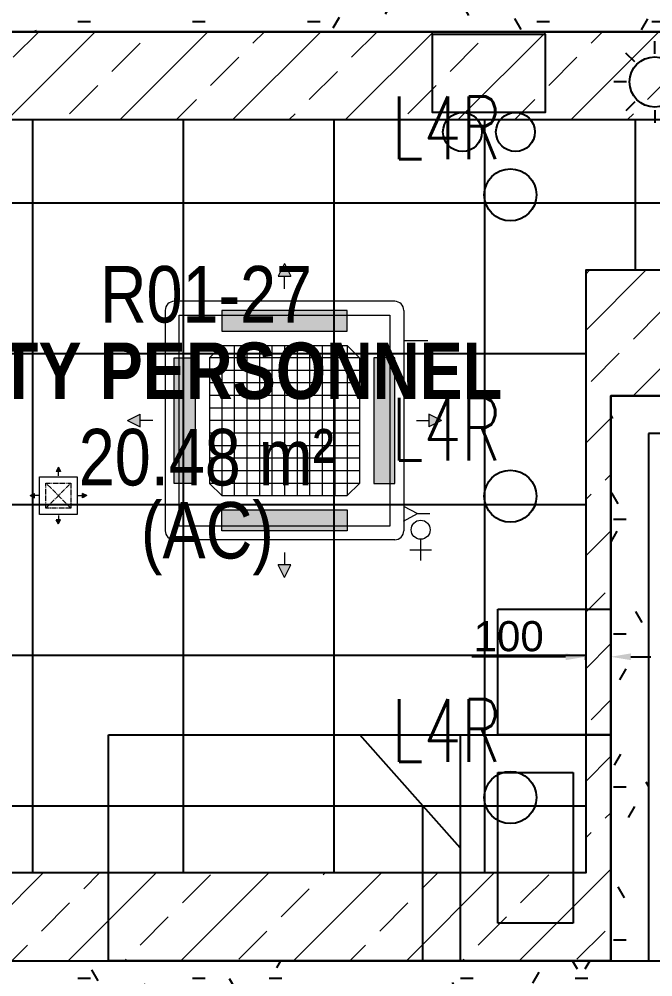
# Model space of a CAD drawing. Header units: millimetres. Extents: x -92759 to 184353, y -15225 to 86714.
# Drawn here: x -65139 to -62616, y 55327 to 59141 of the extents above; entities that cross this region are included whole.
import ezdxf

# ---------------------------------------------------------------- set-up
doc = ezdxf.new("R2010")
doc.units = ezdxf.units.MM
doc.linetypes.add('CENTER2', pattern=[28.575, 19.05, -3.175, 3.175, -3.175])
doc.linetypes.add('HIDDEN', pattern=[0.375, 0.25, -0.125])
doc.layers.get('Defpoints').update_dxf_attribs({"color": 8})
for name, color, linetype in [('0-1', 9, 'Continuous'), ('A-_ROOMNAME_A', 8, 'Continuous'), ('A-_WALL----_E', 8, 'Continuous'), ('A-_WALL----_H-1', 9, 'Continuous'), ('A-_WALLPRTN_E', 8, 'Continuous'), ('A-PATT-CONC', 8, 'Continuous'), ('AAG_Dimension', 7, 'Continuous'), ('E-_LITG _ CKT -DB', 1, 'HIDDEN'), ('E-EM LIGHT', 1, 'Continuous'), ('E-legend', 1, 'Continuous'), ('HF', 7, 'Continuous'), ('M-ACMV_FCU', 5, 'Continuous')]:
    doc.layers.add(name, color=color, linetype=linetype)
for name, color, linetype, true_color in [('1599_FURN_RHH_BLK8 _NEW__1ST STY_dwg _2_-1', 7, 'Continuous', 0xaaaaaa), ('A-_DETA----_E-6', 7, 'Continuous', 0x969696), ('A-_DETA----_ED-2', 1, 'Continuous', 0xff0000), ('E-_FIREALAM_E-1', 1, 'Continuous', 0xff0000)]:
    doc.layers.add(name, color=color, linetype=linetype, true_color=true_color)
for name, color, linetype, lineweight in [('A--', 134, '500-1-RP', 25), ('HFI 9MM FPB', 94, 'Continuous', 5), ('M-ACMV_CDP', 190, 'DRAIN_PIPE', 25), ('M-ACMV_FAD', 3, 'Continuous', 18), ('M-ACMV_FAG', 3, 'Continuous', 25), ('M-ACMV_FCU-3', 86, 'Continuous', 9), ('M-ACMV_PWR', 1, 'REFRIGERANT', 25), ('M-ACMV_REF_PIPE', 134, '500-1-RP', 25)]:
    doc.layers.add(name, color=color, linetype=linetype, lineweight=lineweight)
doc.styles.add('Arial', font='arial.ttf')
doc.styles.add('Arial Narrow_2', font='ARIALN.TTF', dxfattribs={"height": 225})
doc.styles.add('Arial Narrow_B_1', font='ARIALNB.TTF', dxfattribs={"height": 300})
doc.styles.add('Simplex', font='simplex_.ttf', dxfattribs={"width": 0.7, "height": 450})
doc.styles.get("Standard").update_dxf_attribs({"font": 'arial.ttf'})
doc.linetypes.add('500-1-RP', pattern='A,0.75,-0.5,0.75,-0.5,0.75,-0.5,0.75,-1.7,["RP",Standard,S=1,R=0,X=-1,Y=-0.5],-1.7', length=7.9)
doc.linetypes.add('DRAIN_PIPE', pattern='A,0.5,-0.2,["D",Standard,S=0.1,R=0,X=-0.1,Y=-0.05],-0.25', length=0.95)
doc.linetypes.add('REFRIGERANT', pattern='A,15,-5.08,["R",Standard,S=2.54,R=0,X=-2.54,Y=-1.27],-5.08', length=25.16)
doc.dimstyles.get("Standard").update_dxf_attribs({"dimtxt": 0.18, "dimasz": 0.18, "dimexe": 0.18, "dimexo": 0.0625, "dimgap": 0.09, "dimtad": 0, "dimtih": 1, "dimtoh": 1, "dimdec": 4, "dimzin": 0, "dimdsep": 46, "dimtxsty": 'Standard', "dimcen": 0.09, "dimadec": 0, "dimazin": 0, "dimtfac": 1, "dimtdec": 4, "dimtofl": 0, "dimtmove": 0, "dimatfit": 3, "dimfxl": 1, "dimtolj": 1, "dimtzin": 0, "dimarcsym": 0})
pattern_1 = [(0, (-11870.95, 40538.29), (609.6, 152.4), [50.292, -406.908, 50.292, -406.908, -2438.4]), (0, (-11870.95, 40538.29), (609.6, 152.4), [-914.4, 50.292, -864.108, 50.292, -406.908, -1066.8]), (0, (-11870.95, 40538.29), (609.6, 152.4), [-2286, 50.292, -254.508, 50.292, -711.708]), (120, (-11642.35, 40614.49), (-436.7823, 451.7291), [50.292, -406.908, 50.292, -406.908, -2438.4]), (120, (-11642.35, 40614.49), (-436.7823, 451.7291), [-914.4, 50.292, -864.108, 50.292, -406.908, -1066.8]), (120, (-11642.35, 40614.49), (-436.7823, 451.7291), [-2286, 50.292, -254.508, 50.292, -711.708]), (240, (-11566.15, 40919.29), (-172.8177, -604.1291), [50.292, -406.908, 50.292, -406.908, -2438.4]), (240, (-11566.15, 40919.29), (-172.8177, -604.1291), [-914.4, 50.292, -864.108, 50.292, -406.908, -1066.8]), (240, (-11566.15, 40919.29), (-172.8177, -604.1291), [-2286, 50.292, -254.508, 50.292, -711.708])]

# ---------------------------------------------------------------- blocks, each defined once
blk = doc.blocks.new('IDA - Strobe Light - IDA - Strobe Light-8826107-BLK8_RHH_1ST STOREY PLAN')
at = {"layer": 'A-_DETA----_ED-2'}
for p, q in [((0, 312.5), (0, 362.5)), ((-79.5, 279.5), (-114.9, 314.9)), ((79.5, 279.5), (114.9, 314.9)), ((-112.5, 200), (-162.5, 200)), ((112.5, 200), (162.5, 200)), ((-79.5, 120.5), (-114.9, 85.1)), ((79.5, 120.5), (114.9, 85.1)), ((0, 87.5), (0, 37.5))]:
    blk.add_line(p, q, dxfattribs=at)
blk.add_circle((0, 200), 100, dxfattribs=at)
blk = doc.blocks.new('1599_FURN_RHH_BLK8 _NEW__1ST STY_dwg _2_-10346281-BLK8_RHH_1ST STOREY PLAN')
at = {"layer": 'A-_DETA----_E-6'}
for p, q in [((-27755.1, -23050), (-27755.1, -22550)), ((-27755.1, -22550), (-27305.1, -22550)), ((-27305.1, -22550), (-27305.1, -23050)), ((-29305.1, -23950), (-29305.1, -23050)), ((-29305.1, -23050), (-27305.1, -23050)), ((-27905.1, -23500), (-28305.1, -23050)), ((-27905.1, -23050), (-27905.1, -23950)), ((-27305.1, -23050), (-27755.1, -23050)), ((-27305.1, -23050), (-27305.1, -23950)), ((-27755.1, -23800), (-27755.1, -23200)), ((-27755.1, -23200), (-27455.1, -23200)), ((-27455.1, -23200), (-27455.1, -23800)), ((-28055.1, -23331.3), (-28055.1, -23950)), ((-27455.1, -23800), (-27755.1, -23800)), ((-27305.1, -23950), (-29305.1, -23950))]:
    blk.add_line(p, q, dxfattribs=at)
blk = doc.blocks.new('A$Cb2bf8f38')
at = {"layer": 'A-_WALL----_H-1'}
h = blk.add_hatch(dxfattribs=at)
h.set_pattern_fill('FP_1', color=256, style=0, pattern_type=2)
h.set_pattern_definition(pattern_1)
h.paths.add_polyline_path([(-24649, 26550), (-17450, 26550), (-17450, 26700), (-24649, 26700)])
h = blk.add_hatch(dxfattribs=at)
h.set_pattern_fill('FP_1', color=256, style=0, pattern_type=2)
h.set_pattern_definition(pattern_1)
h.paths.add_polyline_path([(-18797.5, 24950), (-17450, 24950), (-17450, 25100), (-19850, 25100), (-19850, 24950), (-18991.8, 24950)])
h = blk.add_hatch(dxfattribs=at)
h.set_pattern_fill('FP_1', color=256, style=0, pattern_type=2)
h.set_pattern_definition(pattern_1)
h.paths.add_polyline_path([(-19700, 22850), (-19700, 24950), (-19850, 24950), (-19850, 22850), (-19769.2, 22850)])
h = blk.add_hatch(dxfattribs=at)
h.set_pattern_fill('FP_1', color=256, style=0, pattern_type=2)
h.set_pattern_definition(pattern_1)
h.paths.add_polyline_path([(-17450, 22700), (-17450, 22850), (-24249.9, 22850), (-24249.9, 22700), (-18991.8, 22700)])
at = {"layer": 'A-_DETA----_E-6'}
for p, q in [((-20300, 23750), (-20300, 24250)), ((-20300, 24250), (-19850, 24250)), ((-19850, 24250), (-19850, 23750)), ((-21850, 22850), (-21850, 23750)), ((-21850, 23750), (-19850, 23750)), ((-20450, 23300), (-20850, 23750)), ((-20450, 23750), (-20450, 22850)), ((-19850, 23750), (-20300, 23750)), ((-19850, 23750), (-19850, 22850)), ((-20300, 23000), (-20300, 23600)), ((-20300, 23600), (-20000, 23600)), ((-20000, 23600), (-20000, 23000)), ((-20600, 23468.7), (-20600, 22850)), ((-20000, 23000), (-20300, 23000)), ((-19850, 22850), (-21850, 22850))]:
    blk.add_line(p, q, dxfattribs=at)
at = {"layer": 'A-_WALL----_E'}
for p, q in [((-17450, 24950), (-19700, 24950)), ((-19700, 24950), (-19700, 22850))]:
    blk.add_line(p, q, dxfattribs=at)
at = {"layer": 'A-_WALLPRTN_E'}
for p, q in [((-24649, 26550), (-17450, 26550)), ((-17450, 25100), (-19850, 25100)), ((-19850, 25100), (-19850, 22850)), ((-24249.9, 22850), (-17450, 22850))]:
    blk.add_line(p, q, dxfattribs=at)
at = {"layer": '1599_FURN_RHH_BLK8 _NEW__1ST STY_dwg _2_-1'}
blk.add_blockref('1599_FURN_RHH_BLK8 _NEW__1ST STY_dwg _2_-10346281-BLK8_RHH_1ST STOREY PLAN', (7455.1, 46800), dxfattribs=at)
at = {"layer": 'E-_FIREALAM_E-1', "rotation": 180}
blk.add_blockref('IDA - Strobe Light - IDA - Strobe Light-8826107-BLK8_RHH_1ST STOREY PLAN', (-19675, 26550), dxfattribs=at)
at = {"layer": 'A-_ROOMNAME_A', "char_height": 225, "attachment_point": 1}
for s, insert, width, style in [('R01-27', (-21884.9, 25616.9), 1058.227, 'Arial Narrow_2'), ('DUTY PERSONNEL', (-22658.9, 25312.1), 2934.176, 'Arial Narrow_B_1'), ('20.48 m²', (-21968.9, 24968), 1262.658, 'Arial Narrow_2'), ('(AC)', (-21721.4, 24677), 661.392, 'Arial Narrow_2')]:
    blk.add_mtext(s, dxfattribs=dict(at, insert=insert, width=width, style=style))
blk = doc.blocks.new('*D536')
at = {"layer": 'AAG_Dimension', "color": 0, "lineweight": -2, "transparency": 16777216}
for p, q in [((-8159, 483522.3), (-8532.4, 483522.3)), ((-8079, 483509.9), (-8079, 483522.4)), ((-7979, 483509.9), (-7979, 483522.4)), ((-7899, 483522.3), (-7819, 483522.3))]:
    blk.add_line(p, q, dxfattribs=at)
at = {"layer": 'AAG_Dimension', "color": 0, "transparency": 16777216}
for points in [[(-8159, 483535.6), (-8159, 483508.9), (-8079, 483522.3)], [(-7899, 483535.6), (-7899, 483508.9), (-7979, 483522.3)]]:
    blk.add_solid(points, dxfattribs=at)
at = {"layer": 'Defpoints', "color": 0, "transparency": 16777216}
for p in [(-8079, 483522.3), (-8079, 483509.9), (-7979, 483509.9)]:
    blk.add_point(p, dxfattribs=at)
at = {"layer": 'AAG_Dimension', "color": 152, "true_color": 0x2776bb, "transparency": 16777216, "insert": (-8385.7, 483603.5), "char_height": 120, "attachment_point": 5, "style": 'Arial'}
blk.add_mtext('\\A1;100', dxfattribs=at)
blk = doc.blocks.new('mickey mouse ltg')
at = {"layer": 'E-EM LIGHT'}
blk.add_lwpolyline([(-352.5, 0), (93.2, 0), (93.2, -309.1), (-352.5, -309.1)], close=True, dxfattribs=at)
for centre in [(-233.8, -386.1), (-24.6, -386.1)]:
    blk.add_circle(centre, 77, dxfattribs=at)
blk = doc.blocks.new('E2')
at = {"layer": 'E-legend', "lineweight": 25, "xscale": 1.009134083687406, "yscale": 1.009134083687406, "zscale": 1.009134083687406, "rotation": 179.9999999999651}
blk.add_blockref('mickey mouse ltg', (-440506.3, 381156.8), dxfattribs=at)
blk = doc.blocks.new('A$C020d881d')
at = {"layer": 'E-legend', "lineweight": 25}
blk.add_circle((818.7, 172), 103.8, dxfattribs=at)
at = {"layer": 'E-legend', "lineweight": 25, "style": 'Simplex', "width": 0.7}
blk.add_text('L4R', height=250, dxfattribs=at).set_placement((345.2, 314.3))
blk = doc.blocks.new('EL_B8_L1_R4')
at = {"color": 0, "linetype": 'ByBlock', "lineweight": 0, "rotation": 179.9999999999652}
blk.add_blockref('E2', (-449918.2, 367138.7), dxfattribs=at)
at = {"layer": 'E-_LITG _ CKT -DB', "ltscale": 0.5}
for p in [(-10275.7, -14830.3), (-10275.7, -16030.3), (-10275.7, -17230.3)]:
    blk.add_blockref('A$C020d881d', p, dxfattribs=at)
blk = doc.blocks.new('A$Ca8a76259')
at = {"layer": 'M-ACMV_FCU', "lineweight": 0}
h = blk.add_hatch(color=256, dxfattribs=at)
h.dxf.hatch_style = 1
h.paths.add_polyline_path([(0, 625), (-25, 575), (25, 575)])
h = blk.add_hatch(color=256, dxfattribs=at)
h.dxf.hatch_style = 1
h.paths.add_polyline_path([(250, 356), (250, 439), (-250, 439), (-250, 356)])
h.paths.add_polyline_path([(356, -250), (439, -250), (439, 250), (356, 250)])
h.paths.add_polyline_path([(-356, 250), (-439, 250), (-439, -250), (-356, -250)])
h.paths.add_polyline_path([(-250, -356), (-250, -439), (250, -439), (250, -356)])
h = blk.add_hatch(color=256, dxfattribs=at)
h.dxf.hatch_style = 1
h.paths.add_polyline_path([(-625, 0), (-575, -25), (-575, 25)])
h = blk.add_hatch(color=256, dxfattribs=at)
h.dxf.hatch_style = 1
h.paths.add_polyline_path([(625, 0), (575, 25), (575, -25)])
h = blk.add_hatch(color=256, dxfattribs=at)
h.dxf.hatch_style = 1
h.paths.add_polyline_path([(0, -625), (25, -575), (-25, -575)])
for p, q in [((0, 625), (-25, 575)), ((0, 625), (25, 575)), ((-25, 575), (25, 575)), ((0, 525), (0, 575)), ((439, 475), (-439, 475)), ((439, 475), (439, 475)), ((-475, 439), (-475, -439)), ((475, 439), (475, 439)), ((475, 439), (475, -439)), ((-298.5, 250), (-250, 298.5)), ((-250, 298.5), (250, 298.5)), ((-250, 298.5), (-250, -298.5)), ((-200, 298.5), (-200, -298.5)), ((-150, 298.5), (-150, -298.5)), ((-100, 298.5), (-100, -298.5)), ((-50, 298.5), (-50, -298.5)), ((0, 298.5), (0, -298.5)), ((50, 298.5), (50, -298.5)), ((100, 298.5), (100, -298.5)), ((150, 298.5), (150, -298.5)), ((200, 298.5), (200, -298.5)), ((250, 298.5), (298.5, 250)), ((250, 298.5), (250, -298.5)), ((-298.5, 250), (-298.5, -250)), ((298.5, 250), (-298.5, 250)), ((298.5, 250), (298.5, -250)), ((298.5, 200), (-298.5, 200)), ((298.5, 150), (-298.5, 150)), ((298.5, 100), (-298.5, 100)), ((298.5, 50), (-298.5, 50)), ((-625, 0), (-575, 25)), ((-625, 0), (-575, -25)), ((-575, -25), (-575, 25)), ((-525, 0), (-575, 0)), ((298.5, 0), (-298.5, 0)), ((525, 0), (575, 0)), ((575, 25), (575, -25)), ((625, 0), (575, 25)), ((625, 0), (575, -25)), ((298.5, -50), (-298.5, -50)), ((298.5, -100), (-298.5, -100)), ((298.5, -150), (-298.5, -150)), ((298.5, -200), (-298.5, -200)), ((-250, -298.5), (-298.5, -250)), ((298.5, -250), (-298.5, -250)), ((250, -298.5), (298.5, -250)), ((-250, -298.5), (250, -298.5)), ((439, -475), (-439, -475)), ((0, -525), (0, -575)), ((25, -575), (-25, -575)), ((0, -625), (-25, -575)), ((0, -625), (25, -575))]:
    blk.add_line(p, q, dxfattribs=at)
for points in [[(420, 420), (420, -420), (-420, -420), (-420, 420)], [(-250, 356), (250, 356), (250, 439), (-250, 439)], [(-356, 250), (-356, -250), (-439, -250), (-439, 250)], [(356, 250), (356, -250), (439, -250), (439, 250)], [(-250, -356), (250, -356), (250, -439), (-250, -439)]]:
    blk.add_lwpolyline(points, close=True, dxfattribs=at)
for centre, start, end in [((-439, 439), 90, 180), ((439, 439), 0, 90), ((-439, -439), 180, 270), ((439, -439), 270, 0)]:
    blk.add_arc(centre, 36, start, end, dxfattribs=at)
blk = doc.blocks.new('SSO')
at = {"layer": 'M-ACMV_PWR', "linetype": 'ByBlock', "lineweight": 5}
for p, q in [((1064770.3, 20778.3), (1064770.3, 20878.3)), ((1064820.3, 20828.3), (1064720.3, 20828.3))]:
    blk.add_line(p, q, dxfattribs=at)
blk.add_circle((1064770.3, 20733.6), 44.6, dxfattribs=at)
blk.add_circle((1064770.3, 20733.6), 44.6, dxfattribs=at)
blk = doc.blocks.new('A$C81577ca4')
at = {"layer": 'A--', "lineweight": 0, "ltscale": 0.75}
for p, q in [((19, -95), (-36, -125)), ((-36, -125), (-86, -125)), ((19, -155), (-36, -125))]:
    blk.add_line(p, q, dxfattribs=at)
blk = doc.blocks.new('FCU-3')
at = {"layer": 'M-ACMV_CDP', "lineweight": 5}
blk.add_line((443044.4, -43086.7), (443044.4, -43182.8), dxfattribs=at)
at = {"layer": 'M-ACMV_FCU', "lineweight": 5, "rotation": 269.9999999999999}
blk.add_blockref('A$Ca8a76259', (442725.6, -42612.4), dxfattribs=at)
at = {"layer": 'M-ACMV_PWR', "color": 1, "linetype": 'ByBlock', "lineweight": 5, "xscale": 0.85, "yscale": 0.85, "zscale": 0.85, "rotation": 90}
blk.add_blockref('SSO', (459914.3, -948209.3), dxfattribs=at)
at = {"layer": 'M-ACMV_REF_PIPE', "lineweight": 5, "rotation": 90}
blk.add_blockref('A$C81577ca4', (442230.2, -43105.7), dxfattribs=at)
blk = doc.blocks.new('A$C93d871f8')
at = {"layer": 'M-ACMV_FAG', "lineweight": 5}
h = blk.add_hatch(color=3, dxfattribs=at)
h.dxf.hatch_style = 1
h.paths.add_polyline_path([(-8.4, 95.9), (8.4, 95.9), (0, 112.7)])
h = blk.add_hatch(color=3, dxfattribs=at)
h.dxf.hatch_style = 1
h.paths.add_polyline_path([(-112.7, 0), (-95.9, -8.4), (-95.9, 8.4)])
h = blk.add_hatch(color=3, dxfattribs=at)
h.dxf.hatch_style = 1
h.paths.add_polyline_path([(95.9, 8.4), (95.9, -8.4), (112.7, 0)])
h = blk.add_hatch(color=3, dxfattribs=at)
h.dxf.hatch_style = 1
h.paths.add_polyline_path([(0, -112.7), (8.4, -95.9), (-8.4, -95.9)])
at = {"layer": 'M-ACMV_FAD', "color": 3, "lineweight": 5}
blk.add_lwpolyline([(-75, 75), (75, 75), (75, -75), (-75, -75)], close=True, dxfattribs=at)
at = {"layer": 'M-ACMV_FAG', "color": 3, "lineweight": 5}
for p, q in [((0, 112.7), (-8.4, 95.9)), ((8.4, 95.9), (-8.4, 95.9)), ((0, 112.7), (8.4, 95.9)), ((0, 79.2), (0, 95.9)), ((-112.7, 0), (-95.9, 8.4)), ((-112.7, 0), (-95.9, -8.4)), ((-95.9, -8.4), (-95.9, 8.4)), ((-79.2, 0), (-95.9, 0)), ((79.2, 0), (95.9, 0)), ((95.9, -8.4), (95.9, 8.4)), ((112.7, 0), (95.9, 8.4)), ((112.7, 0), (95.9, -8.4)), ((8.4, -95.9), (-8.4, -95.9)), ((0, -112.7), (-8.4, -95.9)), ((0, -79.2), (0, -95.9)), ((0, -112.7), (8.4, -95.9))]:
    blk.add_line(p, q, dxfattribs=at)
at = {"layer": 'M-ACMV_FAG', "color": 3, "linetype": 'CENTER2', "lineweight": 5}
for p, q in [((-50, -50), (50, 50)), ((50, -50), (-50, 50))]:
    blk.add_line(p, q, dxfattribs=at)
blk.add_lwpolyline([(-50, 50), (50, 50), (50, -50), (-50, -50)], close=True, dxfattribs=at)
blk = doc.blocks.new('ACMV_B8L1_R9')
at = {"layer": 'M-ACMV_FAG', "lineweight": 5}
blk.add_blockref('A$C93d871f8', (224820, -52710.9), dxfattribs=at)
at = {"layer": 'M-ACMV_FCU-3', "rotation": 90}
blk.add_blockref('FCU-3', (183108.2, -495137.7), dxfattribs=at)
blk = doc.blocks.new('RCP_B8L1')
at = {"layer": 'A-PATT-CONC'}
h = blk.add_hatch(dxfattribs=at)
h.set_pattern_fill('ANSI37', color=256, scale=189, angle=45)
h.set_pattern_definition([(90, (-12279, 482661.7), (-600.075, 0), []), (180, (-12279, 482661.7), (-6e-14, -600.075), [])])
h.paths.add_polyline_path([(-12278.98401, 485661.70949), (-12278.98575, 482661.70949), (-8078.98575, 482661.70949), (-8078.98575, 485061.70949), (-6278.98575, 485061.70949), (-6278.98575, 485661.70949)])
at = {"layer": 'HFI 9MM FPB'}
h = blk.add_hatch(dxfattribs=at)
h.set_pattern_fill('ANSI33', color=256, scale=50)
h.paths.add_polyline_path([(-12779.04792, 486011.70958), (-12778.48421, 484211.6882), (-12378.48595, 484211.6882), (-12379.04966, 482311.70939), (-7979.04966, 482311.70939), (-7979.04966, 484561.70958), (-5579.04966, 484561.70958), (-5579.04966, 486011.70958)])
h.paths.add_polyline_path([(-12278.98401, 485661.70949), (-6278.98575, 485661.70949), (-6278.98575, 485061.70949), (-8078.98575, 485061.70949), (-8078.98575, 482661.70949), (-12278.98575, 482661.70949)], flags=16)
at = {"layer": 'HF'}
for points in [[(-12779.04792, 486011.70958), (-12778.48421, 484211.6882), (-12378.48595, 484211.6882), (-12379.04966, 482311.70939), (-7979.04966, 482311.70939), (-7979.04966, 484561.70958), (-5579.04966, 484561.70958), (-5579.04966, 486011.70958)], [(-12278.98401, 485661.70949), (-6278.98575, 485661.70949), (-6278.98575, 485061.70949), (-8078.98575, 485061.70949), (-8078.98575, 482661.70949), (-12278.98575, 482661.70949)]]:
    blk.add_lwpolyline(points, close=True, dxfattribs=at)
at = {"layer": 'AAG_Dimension'}
dim = blk.add_linear_dim(base=(-8078.98575, 483522.26067), p1=(-7979.04966, 483509.85507), p2=(-8078.98575, 483509.85507), dimstyle='Standard', dxfattribs=at)
dim.commit()
dim.dimension.update_dxf_attribs({"geometry": '*D536', "text_midpoint": (-8385.69789, 483603.52943)})

msp = doc.modelspace()

# ---------------------------------------------------------------- block references
at = {"layer": '0-1'}
msp.add_blockref('A$Cb2bf8f38', (-42933, 32541.2), dxfattribs=at)

# ---------------------------------------------------------------- next in the draw order: block references
at = {"color": 0}
msp.add_blockref('EL_B8_L1_R4', (-53725.9, 73099.6), dxfattribs=at)
at = {"layer": 'A-PATT-CONC', "color": 152, "true_color": 0x2776bb}
msp.add_blockref('RCP_B8L1', (-54804, -426920.5), dxfattribs=at)

# ---------------------------------------------------------------- next in the draw order: block references
at = {"layer": 'M-ACMV_FCU', "color": 5}
msp.add_blockref('ACMV_B8L1_R9', (-289803, 109954.6), dxfattribs=at)

doc.saveas('drawing.dxf')
